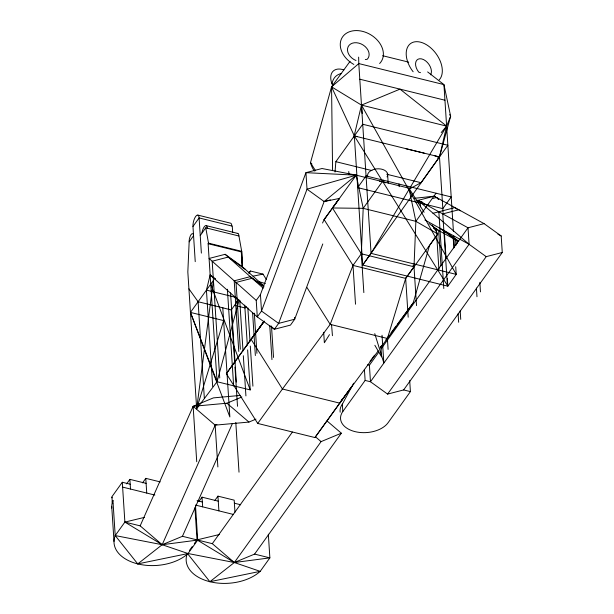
<?xml version="1.0" encoding="UTF-8"?>
<svg xmlns="http://www.w3.org/2000/svg" width="614" height="614" viewBox="0 0 614 614"><rect width="100%" height="100%" fill="white"/><g stroke="black" fill="none" stroke-linecap="round" stroke-linejoin="round"><path stroke-width="0.92" d="M322.787 243.965L294.689 319.234L290.476 325.105L274.42 329.265L257.297 316.916L256.23 300.407L260.443 294.536L305.941 172.672L321.997 168.512L356.25 175.159L363.196 208.338L361.331 253.789L353.004 265.401L330.186 324.361L282.425 389.007L257.719 423.437L314.936 437.552L351.761 386.605M212.667 386.482L206.434 290.13L210.142 274.972L257.297 316.916L261.51 311.045L307.015 189.181L305.941 172.672L356.25 175.159L408.916 188.153L415.87 221.332L414.005 266.791L405.677 278.395L387.403 338.483L380.58 347.716M189.158 241.832L193.563 235.692A5.28 1.88 -76.1 0 0 191.092 234.632A5.28 1.88 -76.1 0 0 189.158 241.832L187.83 271.971L196.68 408.77L217.049 381.724L239.115 300.146M335.029 172.004L335.858 161.682L362.713 124.251L447.867 145.265L421.004 182.696L409.208 189.112M353.718 137.736L361.477 105.101L399.998 89.13L446.624 126.116L439.486 156.938L443.07 212.421M350.049 61.339L331.56 86.843L310.484 162.695A28.129 26.248 -67 0 0 314.368 171.083M306.908 287.436L330.186 324.361L387.403 338.483L413.245 302.832L429.47 245.577L437.797 233.972L432.225 225.131M339.358 198.452L324.131 201.53L307.015 189.181L356.25 175.159L324.131 201.53L278.633 323.394L274.42 329.265L270.935 326.164M197.178 540.819L188.045 553.544L162.18 544.718L140.161 525.86L193.141 406.307L213.403 397.887L240.611 395.401M216.926 424.427L215.169 425.157L162.18 544.718L137.743 563.905L115.209 535.569L112.945 500.579A40.846 25.374 -3.7 0 0 111.786 508.093M130.191 484.2L122.301 482.259L124.88 522.092L115.209 535.569L162.18 544.718L182.442 536.298L232.33 423.721M322.542 223.02L324.123 219.582L356.25 175.159L355.138 176.686M340.778 401.901L342.558 398.524M340.164 412.171A24.959 15.503 -3.7 0 1 342.336 404.166L353.649 383.205M329.472 334.645L324.361 342.742L323.685 332.274M249 273.253L250.55 271.043L262.992 274.113L266.399 279.523M195.237 261.648L192.965 226.474L199.097 217.932L232.269 226.121L232.691 232.599M200.233 235.523L205.767 227.809L238.938 235.999L241.693 251.326L242.507 267.243M247.634 349.88L250.22 389.913L217.049 381.724L208.123 243.697L208.514 243.144L205.767 227.809M263.828 285.848L242.246 266.653L241.294 251.886L241.693 251.326L208.514 243.144M234.732 363.35L231.278 309.924L238.501 299.862M122.301 482.259L112.631 495.736A4.467 2.771 -3.7 0 0 112.047 497.854M126.63 483.878L129.876 479.357L146.117 483.364M142.548 482.865L145.787 478.344L160.223 481.906M257.719 423.437L226.351 373.665L263.698 321.797M254.303 334.914L264.243 321.061M412.992 265.179L414.005 266.791L361.331 253.789L332.458 207.977L363.196 208.338L383.374 180.217M198.782 501.684L202.021 497.163L218.262 501.17M214.693 500.663L217.939 496.143L234.18 500.149L234.955 512.176M363.196 208.338L415.87 221.332L436.04 193.218M189.503 550.382L192.19 546.637M194.339 543.643L196.488 540.65M182.442 536.298L212.306 543.666L292.387 432.064M314.936 437.552L351.438 386.851M409.699 380.603L410.413 391.609L403.636 389.936L387.58 394.096L370.465 381.747L369.398 365.238L378.869 352.037M381.094 348.936L468.021 227.794L484.078 223.634L501.193 235.976L502.267 252.484L403.636 389.936M327.132 421.035L341.346 433.2L321.084 441.619L234.333 562.524L209.888 581.711L187.354 553.375L234.333 562.524L260.198 571.35L269.868 557.873L268.341 534.226M410.413 391.609L388.102 422.701A24.959 15.503 -3.7 0 1 355.038 431.627A24.959 15.503 -3.7 0 1 342.812 411.526L365.123 380.434L364.409 369.428M416.277 200.294L418.126 200.356L468.021 227.794L469.088 244.303L370.465 381.747L365.123 380.434M194.945 507.747L197.025 539.898L234.333 562.524L254.587 554.104L341.346 433.2M387.58 394.096L486.211 256.652L502.267 252.484M415.87 221.332L437.797 233.972L405.677 278.395L353.004 265.401L324.123 219.582L339.082 198.905L332.458 207.977M226.351 373.665L263.667 321.936M249.422 272.593L250.55 271.043L248.348 272.808M324.123 219.582L325.781 217.295M264.074 321.621L251.057 339.235L282.425 389.007L339.642 403.122L378.301 350.794M370.012 361.347L374.54 355.222M380.204 347.562L381.9 345.26M385.861 339.895L389.253 335.305M390.957 333.003L396.045 326.111M397.181 324.576L413.245 302.832M441.205 132.555L446.624 126.116L450.645 116.23L443.937 84.594L427.636 71.922M332.581 170.661L331.56 86.843L358.791 63.58L358.637 57.125M236.359 301.958L238.562 300.192M246.605 306.793L245.139 307.967L234.471 305.335M437.974 158.12L439.486 156.938L450.645 116.23L449.625 114.611M437.828 157.852L439.486 156.938L354.339 135.924L331.56 86.843L361.477 105.101L446.624 126.116L371.063 253.367L362.682 265.041L447.844 286.185L456.217 274.381L455.718 266.729M196.726 461.743L193.141 406.307L226.919 403.214L241.893 396.989M193.141 406.307L215.169 425.157L248.939 422.071L255.984 419.139M420.567 206.826L420.153 202.106L421.971 201.592M432.862 198.499L436.493 197.47L438.734 199.082M324.131 201.53L330.378 199.911M418.303 203.111L418.126 200.356L434.182 196.196L484.078 223.634M242.246 266.653L225.131 254.303L209.075 258.463L256.23 300.407M432.954 213.304L454.89 207.586M195.521 506.02L197.716 540.067L162.18 544.718L124.88 522.092L144.382 517.395M197.025 539.898L219.313 534.525M253.091 276.17L262.992 274.113M115.209 535.569A40.846 25.374 -3.7 0 0 137.743 563.905L188.045 553.544L187.354 553.375A40.846 25.374 -3.7 0 0 209.888 581.711A40.846 25.374 -3.7 0 0 260.198 571.35L209.888 581.711M365.322 59.512L367.187 59.312A11.52 8.581 30.6 0 0 363.304 45.129A11.52 8.581 30.6 0 0 348.123 46.771A11.52 8.581 30.6 0 0 356.005 60.525M414.588 198.276L434.182 196.196L435.671 197.271M434.858 155.879L439.486 156.938L362.682 265.041L354.339 135.924L357.026 136.661M420.153 202.106L422.946 202.75M405.816 148.711L424.305 153.193M382.645 55.713L408.694 62.137M359.804 79.206L444.95 100.22M335.858 161.682L371.954 170.585M386.759 174.246L421.004 182.696M197.931 215.123L230.695 223.212A7.345 2.609 -76.1 0 1 231.854 226.021M206.243 225.653L237.894 233.458M208.123 243.697L241.294 251.886M206.434 290.13L236.843 297.629M188.92 288.841L198.107 301.735L231.278 309.924M367.617 364.8L369.398 365.238M234.371 503.204L240.688 504.762M197.079 500.709L202.336 502.006M122.616 487.102L154.858 495.061M195.459 505.076L233.32 514.425M124.88 522.092L140.161 525.86M254.587 554.104L269.868 557.873L234.333 562.524L212.306 543.666M420.483 72.652L418.733 72.137A10.192 6.416 53.8 0 1 416.852 60.126A10.192 6.416 53.8 0 1 427.444 62.521A10.192 6.416 53.8 0 1 430.606 74.824M259.177 281.703L265.378 283.591M433.653 228.4L436.316 229.214L458.597 241.471M497.939 234.187L501.193 235.976M424.888 219.996L469.088 244.303L486.211 256.652M460.316 210.825L458.827 209.75L442.771 213.91L447.284 283.683M455.634 208.123L457.867 209.735M437.16 198.345L438.649 199.42M443.845 230.419L458.727 241.156M439.9 228.254L457.023 240.604L457.207 243.443M428.994 223.527L438.672 230.511L440.944 265.747M433.338 227.065L436.316 229.214L436.562 233.044M245.362 269.416L228.239 257.066L212.183 261.226L219.735 377.978M263.659 286.324L250.259 276.661L234.21 280.821L238.777 351.438M263.989 286.861L252.078 278.272L236.022 282.432L240.343 349.259M210.142 274.972L215.353 278.733M213.25 277.735L215.483 279.347M235.277 297.329L238.255 299.478M237.088 298.941L240.066 301.09M315.396 436.754L321.084 441.619M226.919 403.214L248.939 422.071M418.126 200.356L469.088 244.303M225.131 254.303L263.229 288.189M311.881 163.953L310.484 162.695L315.581 170.784M408.916 188.153L424.12 212.267M331.56 86.843L332.581 88.462M354.339 135.924L447.844 286.185L447.353 278.618M374.862 345.283L381.578 356.864L380.903 346.388M343.871 69.942A18.213 11.275 47.6 0 0 332.044 83.911L332.849 85.4M217.049 381.724L190.447 312.411L213.426 280.383L196.68 408.77L223.619 320.592L190.447 312.411L229.851 416.952L222.767 307.399M210.732 284.136L250.22 389.913M374.77 333.632L383.827 362.889L382.031 335.236M362.16 113.483L361.477 105.101L456.217 274.381L371.063 253.367L358.791 63.58L443.937 84.594L453.431 231.371M331.529 324.346L332.443 335.689M479.849 282.356L480.463 291.873M476.418 288.112L476.978 296.723M455.519 238.685L455.949 245.331M460.185 310.814L460.738 319.357M453.738 236.144L454.483 247.619M453.232 238.393L453.846 247.926M458.098 313.685L458.658 322.258M444.298 231.332L446.071 258.755M438.833 211.746L443.799 288.542M436.684 234.955L438.91 269.385M413.928 265.586L416.515 305.603M405.654 278.142L408.187 317.208M398.985 183.901L399.169 186.702M387.572 173.67L388.186 183.195M387.38 338.13L388.109 349.42M361.232 252.208L363.841 292.602M348.76 171.506L348.936 174.307M352.989 265.148L355.514 304.214M342.336 404.166L342.812 411.526M294.567 317.4L294.689 319.234L278.633 323.394L261.51 311.045L260.443 294.536M271.495 326.111L273.522 357.44M269.738 325.451L271.948 359.627M254.334 313.201L256.928 353.349M252.584 312.541L255.363 355.537M247.849 307.883L250.005 341.292M250.312 346.066L252.907 386.168M244.733 305.081L247.327 345.114M239.729 300.231L243.014 350.939M243.321 355.721L245.922 395.907M230.557 292.932L236.321 382.069M234.978 367.164L237.511 406.284M227.387 289.232L233.635 385.815M235.799 422.478L239.015 472.174M215.169 425.157L217.87 466.955M217.939 496.143L218.891 510.863M201.369 253.106L199.097 217.932A7.345 2.609 -76.1 0 0 195.659 216.466A7.345 2.609 -76.1 0 0 192.965 226.474M198.107 301.735L204.332 398.095M202.021 497.163L202.651 506.849M145.787 478.344L146.738 493.057M129.876 479.357L130.506 489.051M111.948 497.133L112.255 501.976M111.733 506.427L113.997 541.418M241.693 251.326L242.346 267.834M188.045 553.544A40.846 25.374 -3.7 0 1 137.743 563.905M112.761 503.357A4.467 2.771 -3.7 0 1 112.945 500.579M379.421 181.176A10.093 6.27 -3.7 0 1 385.638 182.795M367.671 176.487A10.093 6.27 -3.7 0 1 378.623 168.789A10.093 6.27 -3.7 0 1 387.05 176.924M237.265 233.435A6.631 2.356 -76.1 0 1 238.938 235.999M201.968 232.79A6.631 2.356 -76.1 0 1 204.922 226.036A6.631 2.356 -76.1 0 1 207.294 228.185M332.044 83.911A27.952 17.307 47.6 0 1 341.468 73.519M413.138 71.777A23.194 14.606 53.8 0 1 409.784 44.2A23.194 14.606 53.8 0 1 434.75 51.99A23.194 14.606 53.8 0 1 439.187 79.904M353.833 64.439A22.925 17.077 30.6 0 1 342.435 37.116A22.925 17.077 30.6 0 1 372.644 36.026A22.925 17.077 30.6 0 1 379.636 63.511M366.059 175.949L357.678 187.623L442.824 208.637L451.206 196.956L366.059 175.949"/></g></svg>
